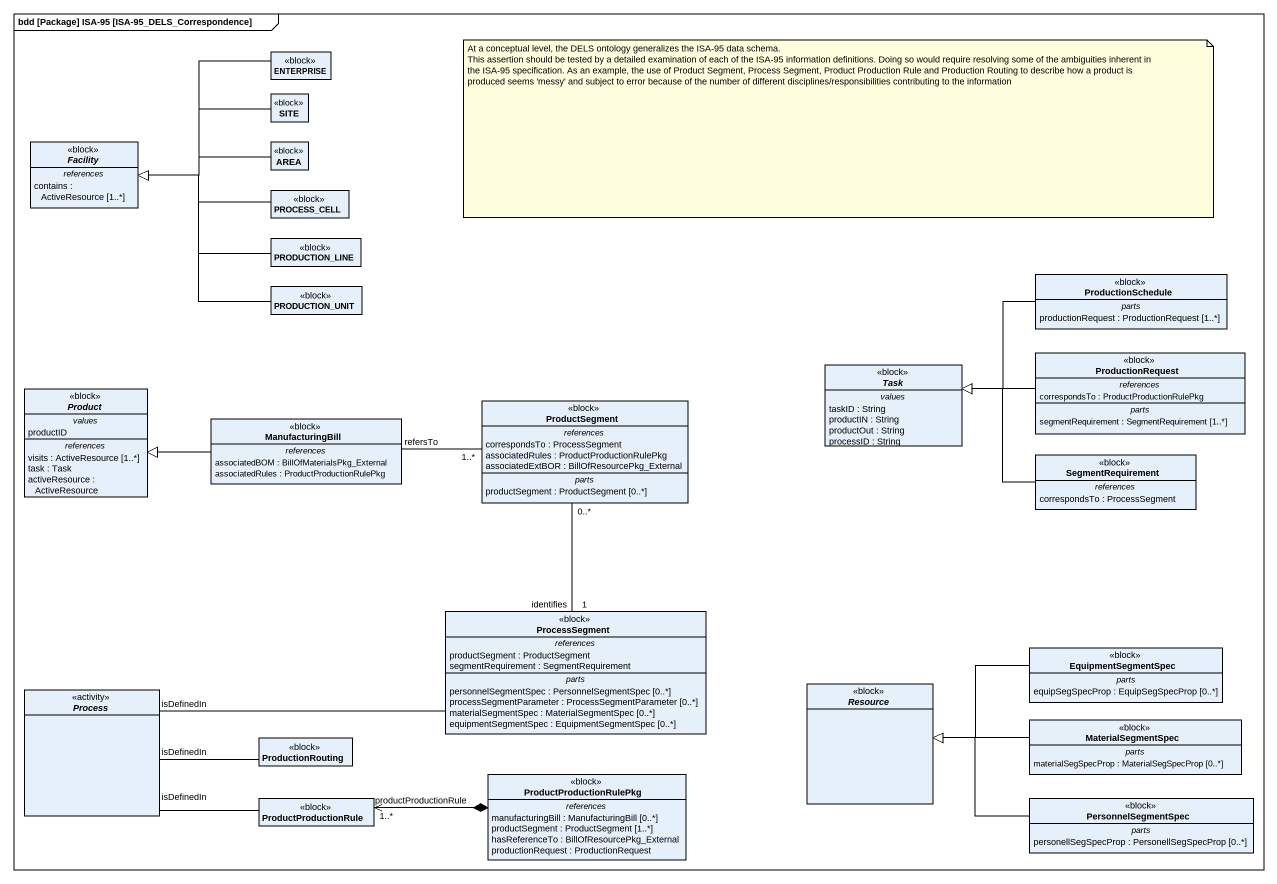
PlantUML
@startuml
mainframe bdd [Package] ISA-95 [ISA-95_DELS_Correspondence]
hide circle
hide empty members
class ENTERPRISE <<block>>
class SITE <<block>>
abstract class Facility <<block>> {
  -- references --
  contains : ActiveResource [1..*]
}
class AREA <<block>>
class PROCESS_CELL <<block>>
class PRODUCTION_LINE <<block>>
class ProductionSchedule <<block>> {
  -- parts --
  productionRequest : ProductionRequest [1..*]
}
class PRODUCTION_UNIT <<block>>
class ProductionRequest <<block>> {
  -- references --
  correspondsTo : ProductProductionRulePkg
  -- parts --
  segmentRequirement : SegmentRequirement [1..*]
}
abstract class Product <<block>> {
  -- values --
  productID
  -- references --
  visits : ActiveResource [1..*]
  task : Task
  activeResource : ActiveResource
}
abstract class Task <<block>> {
  -- values --
  taskID : String
  productIN : String
  productOut : String
  processID : String
}
class ManufacturingBill <<block>> {
  -- references --
  associatedBOM : BillOfMaterialsPkg_External
  associatedRules : ProductProductionRulePkg
}
class ProductSegment <<block>> {
  -- references --
  correspondsTo : ProcessSegment
  associatedRules : ProductProductionRulePkg
  associatedExtBOR : BillOfResourcePkg_External
  -- parts --
  productSegment : ProductSegment [0..*]
}
class SegmentRequirement <<block>> {
  -- references --
  correspondsTo : ProcessSegment
}
class ProcessSegment <<block>> {
  -- references --
  productSegment : ProductSegment
  segmentRequirement : SegmentRequirement
  -- parts --
  personnelSegmentSpec : PersonnelSegmentSpec [0..*]
  processSegmentParameter : ProcessSegmentParameter [0..*]
  materialSegmentSpec : MaterialSegmentSpec [0..*]
  equipmentSegmentSpec : EquipmentSegmentSpec [0..*]
}
class EquipmentSegmentSpec <<block>> {
  -- parts --
  equipSegSpecProp : EquipSegSpecProp [0..*]
}
abstract class "Process" as Process_ <<activity>>
abstract class Resource <<block>>
class ProductionRouting <<block>>
class MaterialSegmentSpec <<block>> {
  -- parts --
  materialSegSpecProp : MaterialSegSpecProp [0..*]
}
class ProductProductionRulePkg <<block>> {
  -- references --
  manufacturingBill : ManufacturingBill [0..*]
  productSegment : ProductSegment [1..*]
  hasReferenceTo : BillOfResourcePkg_External
  productionRequest : ProductionRequest
}
class ProductProductionRule <<block>>
class PersonnelSegmentSpec <<block>> {
  -- parts --
  personellSegSpecProp : PersonellSegSpecProp [0..*]
}
ENTERPRISE -left-|> Facility
SITE -left-|> Facility
AREA -left-|> Facility
PROCESS_CELL -left-|> Facility
PRODUCTION_LINE -left-|> Facility
ProductionSchedule -left-|> Task
PRODUCTION_UNIT -left-|> Facility
ProductionRequest -left-|> Task
ManufacturingBill -left-|> Product
ManufacturingBill "refersTo" -right- "1..*" ProductSegment
ProductSegment "0..*" -- "identifies\n1" ProcessSegment
SegmentRequirement -left-|> Task
ProcessSegment -left- "isDefinedIn" Process_
EquipmentSegmentSpec -left-|> Resource
Process_ "isDefinedIn" -right- ProductionRouting
Process_ "isDefinedIn" -right- ProductProductionRule
MaterialSegmentSpec -left-|> Resource
ProductProductionRulePkg *-left-> "productProductionRule\n1..*" ProductProductionRule
PersonnelSegmentSpec -left-|> Resource
note as N1
  At a conceptual level, the DELS ontology generalizes the ISA-95 data schema.
  This assertion should be tested by a detailed examination of each of the ISA-95 information definitions. Doing so would require resolving some of the ambiguities inherent in the ISA-95 specification. As an example, the use of Product Segment, Process Segment, Product Production Rule and Production Routing to describe how a product is produced seems 'messy' and subject to error because of the number of different disciplines/responsibilities contributing to the information
end note
@enduml
